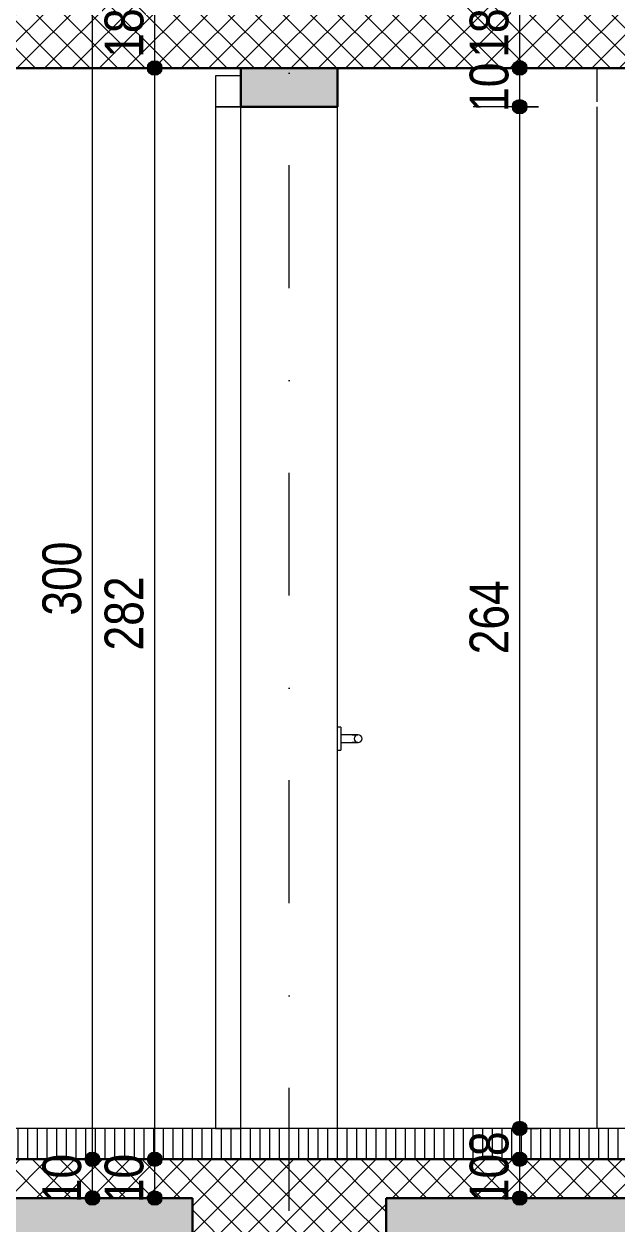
# Model space of a CAD drawing. Header units: centimetres. Extents: x -1889 to 51, y -191 to 807.
# Drawn here: x -1420.1 to -1267, y -16.7 to 293.4 of the extents above; entities that cross this region are included whole.
import ezdxf

# ---------------------------------------------------------------- set-up
doc = ezdxf.new("R2010")
doc.units = ezdxf.units.CM
doc.linetypes.add('Dash', pattern=[31.75, 15.875, -15.875])
doc.linetypes.add('Dash dot', pattern=[79.375, 31.75, -23.8125, 0, -23.8125])
for name, color, linetype, lineweight in [('A-ANNO-DIMS', 7, 'Continuous', 9), ('A-ANNO-DIMS-50', 7, 'Continuous', 9), ('A-DETL-GENF', 7, 'Continuous', 9), ('A-DOOR', 7, 'Continuous', 9), ('A-DOOR-FRAM', 7, 'Continuous', 15), ('A-FLOR-FNSH', 7, 'Continuous', 9), ('A-FLOR-LEVL', 7, 'Continuous', 9), ('A-FLOR-PATT', 7, 'Continuous', 9), ('A-WALL', 7, 'Continuous', 9), ('A-WALL-PATT', 7, 'Continuous', 9), ('S-COLS', 7, 'Continuous', 9), ('S-GRID', 7, 'Continuous', 9)]:
    doc.layers.add(name, color=color, linetype=linetype, lineweight=lineweight)
doc.layers.add('A-DETL', color=7, linetype='Continuous', lineweight=9, true_color=0x008000)
doc.styles.add('Arial Narrow', font='ARIALN.TTF', dxfattribs={"height": 10})
doc.dimstyles.new('TEC_DIM', dxfattribs={"dimscale": 30.48, "dimtxt": 10.23431, "dimasz": 0.492126, "dimexe": 0.393701, "dimexo": 0.246063, "dimgap": 0, "dimtad": 1, "dimdec": 0, "dimzin": 0, "dimdsep": 46, "dimtxsty": 'Arial Narrow', "dimblk1": 'DOTSMALL', "dimblk2": 'DOTSMALL', "dimsah": 1, "dimcen": 0.09, "dimazin": 0, "dimtfac": 1, "dimtdec": 4, "dimtix": 1, "dimtmove": 0, "dimatfit": 3, "dimfxl": 0, "dimtvp": 1, "dimtolj": 1, "dimtzin": 0, "dimarcsym": 0})
pattern_1 = [(45, (-1066.009, 333.896), (-3.535534, 3.535534), []), (135, (-1066.009, 333.896), (-3.535534, -3.535534), [])]

# ---------------------------------------------------------------- blocks, each defined once
blk = doc.blocks.new('TEC-DOOR-DBL - 145x200-2360308-3-3')
at = {"layer": 'A-DOOR'}
for p, q in [((-1338.34, 111.7), (-1339.14, 111.7)), ((-1338.34, 111.7), (-1338.34, 108.7)), ((-1335.34, 109.7), (-1338.34, 109.7)), ((-1338.34, 108.7), (-1338.34, 105.7)), ((-1339.14, 105.7), (-1338.34, 105.7)), ((-1338.34, 107.7), (-1335.34, 107.7))]:
    blk.add_line(p, q, dxfattribs=at)
at = {"layer": 'A-DOOR', "flags": 128}
for points in [[(-1334.97, 109.7), (-1335.03, 109.7), (-1335.09, 109.7), (-1335.15, 109.7), (-1335.21, 109.7), (-1335.27, 109.7), (-1335.33, 109.7), (-1335.34, 109.7)], [(-1335.34, 109.7), (-1335.28, 109.7), (-1335.22, 109.7), (-1335.16, 109.7), (-1335.1, 109.7), (-1335.05, 109.7), (-1334.99, 109.7), (-1334.93, 109.7), (-1334.87, 109.7), (-1334.82, 109.7), (-1334.76, 109.7), (-1334.7, 109.7), (-1334.65, 109.7), (-1334.6, 109.7), (-1334.55, 109.7), (-1334.5, 109.7), (-1334.45, 109.7), (-1334.4, 109.7), (-1334.35, 109.7), (-1334.31, 109.7), (-1334.27, 109.7), (-1334.23, 109.7), (-1334.19, 109.7), (-1334.15, 109.7), (-1334.11, 109.7), (-1334.08, 109.7), (-1334.05, 109.7), (-1334.02, 109.7), (-1333.99, 109.7), (-1333.97, 109.7), (-1333.95, 109.7)], [(-1333.94, 109.7), (-1333.96, 109.7), (-1333.99, 109.7), (-1334.01, 109.7), (-1334.04, 109.7), (-1334.07, 109.7), (-1334.11, 109.7), (-1334.14, 109.7), (-1334.18, 109.7), (-1334.22, 109.7), (-1334.26, 109.7), (-1334.3, 109.7), (-1334.34, 109.7), (-1334.39, 109.7), (-1334.43, 109.7), (-1334.48, 109.7), (-1334.53, 109.7), (-1334.58, 109.7), (-1334.64, 109.7), (-1334.69, 109.7), (-1334.74, 109.7), (-1334.8, 109.7), (-1334.86, 109.7), (-1334.91, 109.7)], [(-1335.34, 107.7), (-1335.28, 107.7), (-1335.22, 107.7), (-1335.16, 107.7), (-1335.1, 107.7), (-1335.05, 107.7), (-1334.99, 107.7), (-1334.93, 107.7), (-1334.87, 107.7), (-1334.82, 107.7), (-1334.76, 107.7), (-1334.7, 107.7), (-1334.65, 107.7), (-1334.6, 107.7), (-1334.55, 107.7), (-1334.5, 107.7), (-1334.45, 107.7), (-1334.4, 107.7), (-1334.35, 107.7), (-1334.31, 107.7), (-1334.27, 107.7), (-1334.23, 107.7), (-1334.19, 107.7), (-1334.15, 107.7), (-1334.11, 107.7), (-1334.08, 107.7), (-1334.05, 107.7), (-1334.02, 107.7), (-1333.99, 107.7), (-1333.97, 107.7), (-1333.95, 107.7)], [(-1333.94, 107.7), (-1333.96, 107.7), (-1333.99, 107.7), (-1334.01, 107.7), (-1334.04, 107.7), (-1334.07, 107.7), (-1334.11, 107.7), (-1334.14, 107.7), (-1334.18, 107.7), (-1334.22, 107.7), (-1334.26, 107.7), (-1334.3, 107.7), (-1334.34, 107.7), (-1334.39, 107.7), (-1334.43, 107.7), (-1334.48, 107.7), (-1334.53, 107.7), (-1334.58, 107.7), (-1334.64, 107.7), (-1334.69, 107.7), (-1334.74, 107.7), (-1334.8, 107.7), (-1334.86, 107.7), (-1334.91, 107.7), (-1334.97, 107.7), (-1335.03, 107.7), (-1335.09, 107.7), (-1335.15, 107.7), (-1335.21, 107.7), (-1335.27, 107.7), (-1335.33, 107.7), (-1335.34, 107.7)]]:
    blk.add_lwpolyline(points, dxfattribs=at)
at = {"layer": 'A-DOOR'}
for start, end in [(0, 180), (180, 0)]:
    blk.add_arc((-1333.84, 108.7), 1, start, end, dxfattribs=at)
blk = doc.blocks.new('TU SF 1 - Schiebetüre Aufgesetzt - ML - 885 x 2135-2435080-3-3')
at = {"layer": 'A-DOOR', "lineweight": 15}
for p, q in [((-1364.14, 272), (-1370.64, 272)), ((-1370.64, 272), (-1370.64, 8)), ((-1364.14, 8), (-1364.14, 272)), ((-1370.64, 8), (-1364.14, 8))]:
    blk.add_line(p, q, dxfattribs=at)
at = {"layer": 'A-DOOR-FRAM'}
for p, q in [((-1364.14, 280), (-1370.64, 280)), ((-1370.64, 280), (-1370.64, 272)), ((-1364.14, 272), (-1364.14, 280)), ((-1370.64, 272), (-1364.14, 272))]:
    blk.add_line(p, q, dxfattribs=at)
blk = doc.blocks.new('DIMBLOCK11-3-3')
at = {"layer": 'A-ANNO-DIMS-50', "transparency": 16777216}
h = blk.add_hatch(color=256, dxfattribs=at)
edge = h.paths.add_edge_path()
edge.add_arc((-1386.39, 0), 1.87, 0, 360)
h = blk.add_hatch(color=256, dxfattribs=at)
edge = h.paths.add_edge_path()
edge.add_arc((-1386.39, -10), 1.87, 0, 360)
for p, q in [((-1381.54, 0), (-1398.39, 0)), ((-1386.39, -10), (-1386.39, 0)), ((-1386.39, 0), (-1381.54, 0)), ((-1381.54, -10), (-1398.39, -10)), ((-1386.39, -10), (-1381.54, -10))]:
    blk.add_line(p, q, dxfattribs=at)
for centre in [(-1386.39, 0), (-1386.39, -10)]:
    blk.add_circle(centre, 1.87, dxfattribs=at)
at = {"layer": 'A-ANNO-DIMS-50', "color": 0, "transparency": 16777216, "insert": (-1399.32, -11.34), "char_height": 10, "width": 15.2053, "attachment_point": 1, "rotation": 90, "line_spacing_factor": 0.974696, "style": 'Arial Narrow'}
blk.add_mtext('10', dxfattribs=at)
blk = doc.blocks.new('_DotSmall')
at = {"color": 0, "linetype": 'ByBlock', "const_width": 0.5}
blk.add_lwpolyline([(-0.0625, 0, 1), (0.0625, 0, 1)], format="xyb", close=True, dxfattribs=at)
blk = doc.blocks.new('DIMBLOCK12-3-3')
at = {"layer": 'A-ANNO-DIMS-50', "transparency": 16777216}
h = blk.add_hatch(color=256, dxfattribs=at)
edge = h.paths.add_edge_path()
edge.add_arc((-1386.39, 282), 1.88, 0, 360)
h = blk.add_hatch(color=256, dxfattribs=at)
edge = h.paths.add_edge_path()
edge.add_arc((-1386.39, 0), 1.87, 0, 360)
for p, q in [((-1381.54, 282), (-1398.39, 282)), ((-1386.39, 0), (-1386.39, 282)), ((-1386.39, 282), (-1381.54, 282)), ((-1381.54, 0), (-1398.39, 0)), ((-1386.39, 0), (-1381.54, 0))]:
    blk.add_line(p, q, dxfattribs=at)
for centre, radius in [((-1386.39, 282), 1.88), ((-1386.39, 0), 1.87)]:
    blk.add_circle(centre, radius, dxfattribs=at)
at = {"layer": 'A-ANNO-DIMS-50', "color": 0, "transparency": 16777216, "insert": (-1399.32, 131.5), "char_height": 10, "width": 22.8079, "attachment_point": 1, "rotation": 90, "line_spacing_factor": 0.974696, "style": 'Arial Narrow'}
blk.add_mtext('282', dxfattribs=at)
blk = doc.blocks.new('DIMBLOCK13-3-3')
at = {"layer": 'A-ANNO-DIMS-50', "transparency": 16777216}
h = blk.add_hatch(color=256, dxfattribs=at)
edge = h.paths.add_edge_path()
edge.add_arc((-1386.39, 300), 1.88, 0, 360)
h = blk.add_hatch(color=256, dxfattribs=at)
edge = h.paths.add_edge_path()
edge.add_arc((-1386.39, 282), 1.88, 0, 360)
for p, q in [((-1381.54, 300), (-1398.39, 300)), ((-1386.39, 282), (-1386.39, 300)), ((-1386.39, 300), (-1381.54, 300)), ((-1381.54, 282), (-1398.39, 282)), ((-1386.39, 282), (-1381.54, 282))]:
    blk.add_line(p, q, dxfattribs=at)
for centre in [(-1386.39, 300), (-1386.39, 282)]:
    blk.add_circle(centre, 1.88, dxfattribs=at)
at = {"layer": 'A-ANNO-DIMS-50', "color": 0, "transparency": 16777216, "insert": (-1399.32, 284.66), "char_height": 10, "width": 15.2053, "attachment_point": 1, "rotation": 90, "line_spacing_factor": 0.974696, "style": 'Arial Narrow'}
blk.add_mtext('18', dxfattribs=at)
blk = doc.blocks.new('DIMBLOCK15-3-3')
at = {"layer": 'A-ANNO-DIMS-50', "transparency": 16777216}
h = blk.add_hatch(color=256, dxfattribs=at)
edge = h.paths.add_edge_path()
edge.add_arc((-1402.47, 0), 1.88, 0, 360)
h = blk.add_hatch(color=256, dxfattribs=at)
edge = h.paths.add_edge_path()
edge.add_arc((-1402.47, -10), 1.88, 0, 360)
for p, q in [((-1397.62, 0), (-1414.47, 0)), ((-1402.47, -10), (-1402.47, 0)), ((-1402.47, 0), (-1397.62, 0)), ((-1397.62, -10), (-1414.47, -10)), ((-1402.47, -10), (-1397.62, -10))]:
    blk.add_line(p, q, dxfattribs=at)
for centre in [(-1402.47, 0), (-1402.47, -10)]:
    blk.add_circle(centre, 1.88, dxfattribs=at)
at = {"layer": 'A-ANNO-DIMS-50', "color": 0, "transparency": 16777216, "insert": (-1415.39, -11.34), "char_height": 10, "width": 15.2053, "attachment_point": 1, "rotation": 90, "line_spacing_factor": 0.974696, "style": 'Arial Narrow'}
blk.add_mtext('10', dxfattribs=at)
blk = doc.blocks.new('DIMBLOCK16-3-3')
at = {"layer": 'A-ANNO-DIMS-50', "transparency": 16777216}
h = blk.add_hatch(color=256, dxfattribs=at)
edge = h.paths.add_edge_path()
edge.add_arc((-1402.47, 300), 1.88, 0, 360)
h = blk.add_hatch(color=256, dxfattribs=at)
edge = h.paths.add_edge_path()
edge.add_arc((-1402.47, 0), 1.88, 0, 360)
for p, q in [((-1397.62, 300), (-1414.47, 300)), ((-1402.47, 0), (-1402.47, 300)), ((-1402.47, 300), (-1397.62, 300)), ((-1397.62, 0), (-1414.47, 0)), ((-1402.47, 0), (-1397.62, 0))]:
    blk.add_line(p, q, dxfattribs=at)
for centre in [(-1402.47, 300), (-1402.47, 0)]:
    blk.add_circle(centre, 1.88, dxfattribs=at)
at = {"layer": 'A-ANNO-DIMS-50', "color": 0, "transparency": 16777216, "insert": (-1415.39, 140.5), "char_height": 10, "width": 22.8079, "attachment_point": 1, "rotation": 90, "line_spacing_factor": 0.974696, "style": 'Arial Narrow'}
blk.add_mtext('300', dxfattribs=at)
blk = doc.blocks.new('DIMBLOCK18-3-3')
at = {"layer": 'A-ANNO-DIMS-50', "transparency": 16777216}
h = blk.add_hatch(color=256, dxfattribs=at)
edge = h.paths.add_edge_path()
edge.add_arc((-1292.11, 0), 1.87, 0, 360)
h = blk.add_hatch(color=256, dxfattribs=at)
edge = h.paths.add_edge_path()
edge.add_arc((-1292.11, -10), 1.87, 0, 360)
for p, q in [((-1287.26, 0), (-1304.11, 0)), ((-1292.11, -10), (-1292.11, 0)), ((-1292.11, 0), (-1287.26, 0)), ((-1287.26, -10), (-1304.11, -10)), ((-1292.11, -10), (-1287.26, -10))]:
    blk.add_line(p, q, dxfattribs=at)
for centre in [(-1292.11, 0), (-1292.11, -10)]:
    blk.add_circle(centre, 1.87, dxfattribs=at)
at = {"layer": 'A-ANNO-DIMS-50', "color": 0, "transparency": 16777216, "insert": (-1305.03, -11.34), "char_height": 10, "width": 15.2053, "attachment_point": 1, "rotation": 90, "line_spacing_factor": 0.974696, "style": 'Arial Narrow'}
blk.add_mtext('10', dxfattribs=at)
blk = doc.blocks.new('DIMBLOCK19-3-3')
at = {"layer": 'A-ANNO-DIMS-50', "transparency": 16777216}
h = blk.add_hatch(color=256, dxfattribs=at)
edge = h.paths.add_edge_path()
edge.add_arc((-1292.11, 8), 1.87, 0, 360)
h = blk.add_hatch(color=256, dxfattribs=at)
edge = h.paths.add_edge_path()
edge.add_arc((-1292.11, 0), 1.87, 0, 360)
for p, q in [((-1287.26, 8), (-1304.11, 8)), ((-1292.11, 0), (-1292.11, 8)), ((-1292.11, 8), (-1287.26, 8)), ((-1287.26, 0), (-1304.11, 0)), ((-1292.11, 0), (-1287.26, 0))]:
    blk.add_line(p, q, dxfattribs=at)
for centre in [(-1292.11, 8), (-1292.11, 0)]:
    blk.add_circle(centre, 1.87, dxfattribs=at)
at = {"layer": 'A-ANNO-DIMS-50', "color": 0, "transparency": 16777216, "insert": (-1305.03, 0.83), "char_height": 10, "width": 7.6026, "attachment_point": 1, "rotation": 90, "line_spacing_factor": 0.974696, "style": 'Arial Narrow'}
blk.add_mtext('\\fArial Narrow|b0|i0|c204|p34|;8', dxfattribs=at)
blk = doc.blocks.new('DIMBLOCK20-3-3')
at = {"layer": 'A-ANNO-DIMS-50', "transparency": 16777216}
h = blk.add_hatch(color=256, dxfattribs=at)
edge = h.paths.add_edge_path()
edge.add_arc((-1292.11, 272), 1.88, 0, 360)
h = blk.add_hatch(color=256, dxfattribs=at)
edge = h.paths.add_edge_path()
edge.add_arc((-1292.11, 8), 1.87, 0, 360)
for p, q in [((-1287.26, 272), (-1304.11, 272)), ((-1292.11, 8), (-1292.11, 272)), ((-1292.11, 272), (-1287.26, 272)), ((-1287.26, 8), (-1304.11, 8)), ((-1292.11, 8), (-1287.26, 8))]:
    blk.add_line(p, q, dxfattribs=at)
for centre, radius in [((-1292.11, 272), 1.88), ((-1292.11, 8), 1.87)]:
    blk.add_circle(centre, radius, dxfattribs=at)
at = {"layer": 'A-ANNO-DIMS-50', "color": 0, "transparency": 16777216, "insert": (-1305.03, 130.5), "char_height": 10, "width": 22.8079, "attachment_point": 1, "rotation": 90, "line_spacing_factor": 0.974696, "style": 'Arial Narrow'}
blk.add_mtext('264', dxfattribs=at)
blk = doc.blocks.new('DIMBLOCK21-3-3')
at = {"layer": 'A-ANNO-DIMS-50', "transparency": 16777216}
h = blk.add_hatch(color=256, dxfattribs=at)
edge = h.paths.add_edge_path()
edge.add_arc((-1292.11, 282), 1.88, 0, 360)
h = blk.add_hatch(color=256, dxfattribs=at)
edge = h.paths.add_edge_path()
edge.add_arc((-1292.11, 272), 1.88, 0, 360)
for p, q in [((-1287.26, 282), (-1304.11, 282)), ((-1292.11, 272), (-1292.11, 282)), ((-1292.11, 282), (-1287.26, 282)), ((-1287.26, 272), (-1304.11, 272)), ((-1292.11, 272), (-1287.26, 272))]:
    blk.add_line(p, q, dxfattribs=at)
for centre in [(-1292.11, 282), (-1292.11, 272)]:
    blk.add_circle(centre, 1.88, dxfattribs=at)
at = {"layer": 'A-ANNO-DIMS-50', "color": 0, "transparency": 16777216, "insert": (-1305.03, 270.66), "char_height": 10, "width": 15.2053, "attachment_point": 1, "rotation": 90, "line_spacing_factor": 0.974696, "style": 'Arial Narrow'}
blk.add_mtext('10', dxfattribs=at)
blk = doc.blocks.new('DIMBLOCK22-3-3')
at = {"layer": 'A-ANNO-DIMS-50', "transparency": 16777216}
h = blk.add_hatch(color=256, dxfattribs=at)
edge = h.paths.add_edge_path()
edge.add_arc((-1292.11, 300), 1.88, 0, 360)
h = blk.add_hatch(color=256, dxfattribs=at)
edge = h.paths.add_edge_path()
edge.add_arc((-1292.11, 282), 1.88, 0, 360)
for p, q in [((-1287.26, 300), (-1304.11, 300)), ((-1292.11, 282), (-1292.11, 300)), ((-1292.11, 300), (-1287.26, 300)), ((-1287.26, 282), (-1304.11, 282)), ((-1292.11, 282), (-1287.26, 282))]:
    blk.add_line(p, q, dxfattribs=at)
for centre in [(-1292.11, 300), (-1292.11, 282)]:
    blk.add_circle(centre, 1.88, dxfattribs=at)
at = {"layer": 'A-ANNO-DIMS-50', "color": 0, "transparency": 16777216, "insert": (-1305.03, 284.66), "char_height": 10, "width": 15.2053, "attachment_point": 1, "rotation": 90, "line_spacing_factor": 0.974696, "style": 'Arial Narrow'}
blk.add_mtext('18', dxfattribs=at)

msp = doc.modelspace()

# ---------------------------------------------------------------- hatches: boundary and pattern name
at = {"layer": 'A-DETL-GENF'}
h = msp.add_hatch(dxfattribs=at)
h.set_pattern_fill('FP1_8', color=256, style=0, pattern_type=2)
h.set_pattern_definition([(0, (-1066.009, 333.896), (19.05, 19.05), [19.05, -19.05]), (0, (-1066.009, 341.04), (19.05, 19.05), [19.05, -19.05]), (0, (-1066.009, 348.184), (19.05, 19.05), [19.05, -19.05]), (90, (-1063.628, 350.565), (-19.05, 19.05), [19.05, -19.05]), (90, (-1056.484, 350.565), (-19.05, 19.05), [19.05, -19.05]), (90, (-1049.341, 350.565), (-19.05, 19.05), [19.05, -19.05])])
h.paths.add_polyline_path([(-1058.8, -117.58), (-735.73, -117.58), (-735.73, -114.5), (-734.14, -114.5), (-734.14, -10), (-1326.64, -10), (-1326.64, -114.5), (-1325.36, -114.5), (-1325.36, -117.58), (-1177.37, -117.58)])
h.paths.add_polyline_path([(-1798.04, -117.58), (-1785.73, -117.58), (-1785.73, -114.5), (-1784.14, -114.5), (-1784.14, -100), (-1799.14, -100), (-1799.14, 0), (-1888.81, 0), (-1888.81, -117.58), (-1824.78, -117.58)])
h.paths.add_polyline_path([(8.35, -117.58), (8.35, 0), (-209.14, 0), (-209.14, -100), (-224.14, -100), (-224.14, -114.5), (-222.86, -114.5), (-222.86, -117.58), (-110.22, -117.58)])
h.paths.add_polyline_path([(-1732.86, -117.58), (-1378.23, -117.58), (-1378.23, -114.5), (-1376.64, -114.5), (-1376.64, -10), (-1734.14, -10), (-1734.14, -114.5), (-1732.86, -114.5), (-1732.86, -117.04)])
h.paths.add_polyline_path([(-280.47, -117.58), (-275.73, -117.58), (-275.73, -114.5), (-274.14, -114.5), (-274.14, -10), (-684.14, -10), (-684.14, -114.5), (-682.86, -114.5), (-682.86, -117.58), (-347.37, -117.58)])
at = {"layer": 'A-FLOR-PATT'}
h = msp.add_hatch(dxfattribs=at)
h.set_pattern_fill('FP1_6', color=256, style=0, pattern_type=2)
h.set_pattern_definition(pattern_1)
h.paths.add_polyline_path([(-169.14, 282), (-144.14, 282), (-144.14, 300), (-1784.14, 300), (-1784.14, 282), (-169.51, 282)])
at = {"layer": 'A-FLOR-PATT', "true_color": 0x787878}
h = msp.add_hatch(dxfattribs=at)
h.set_pattern_fill('FP1_4', color=8, style=0, pattern_type=2)
h.set_pattern_definition([(270, (-1004.143, 8), (2.5, 2e-16), [])])
h.paths.add_polyline_path([(-249.14, 0), (-249.14, 8), (-684.14, 8), (-684.14, 0), (-258.44, 0)])
h.paths.add_polyline_path([(-1710.95, 0), (-709.14, 0), (-709.14, 8), (-1759.14, 8), (-1759.14, 0)])
at = {"layer": 'A-FLOR-PATT'}
h = msp.add_hatch(dxfattribs=at)
h.set_pattern_fill('FP1_6', color=256, style=0, pattern_type=2)
h.set_pattern_definition(pattern_1)
h.paths.add_polyline_path([(-1784.14, -10), (-224.14, -10), (-224.14, 0), (-1784.14, 0), (-1784.14, -1.66)])
at = {"layer": 'A-WALL-PATT', "true_color": 0x808080}
msp.add_hatch(color=8, dxfattribs=at).paths.add_polyline_path([(-1355.23, 272), (-1339.14, 272), (-1339.14, 282), (-1364.14, 282), (-1364.14, 272)])
at = {"layer": 'A-WALL-PATT'}
h = msp.add_hatch(dxfattribs=at)
h.set_pattern_fill('FP1_6', color=256, style=0, pattern_type=2)
h.set_pattern_definition(pattern_1)
h.paths.add_polyline_path([(-1349.74, -117.04), (-1347.83, -114.5), (-1326.64, -114.5), (-1326.64, -10), (-1376.64, -10), (-1376.64, -114.5), (-1355.45, -114.5), (-1353.55, -111.96), (-1351.64, -114.5)])

# ---------------------------------------------------------------- linework, layer by layer
at = {"layer": 'A-DETL', "color": 7, "lineweight": 30}
for p, q in [((-1364.14, 282), (-1339.14, 282)), ((-1376.64, 0), (-1784.14, 0)), ((-1376.64, -10), (-1734.14, -10)), ((-1376.64, -114.5), (-1376.64, -10)), ((-734.14, -10), (-1326.64, -10)), ((-1326.64, -10), (-1326.64, -114.5))]:
    msp.add_line(p, q, dxfattribs=at)
at = {"layer": 'A-FLOR-FNSH', "lineweight": 30}
for p, q in [((-1759.14, 282), (-1364.14, 282)), ((-1339.14, 282), (-709.14, 282)), ((-1376.64, 0), (-709.14, 0))]:
    msp.add_line(p, q, dxfattribs=at)
at = {"layer": 'A-FLOR-FNSH'}
msp.add_line((-788.71, 8), (-1759.14, 8), dxfattribs=at)
at = {"layer": 'A-FLOR-LEVL', "linetype": 'Dash'}
msp.add_line((-1881.56, 0), (-17.46, 0), dxfattribs=at)
at = {"layer": 'A-WALL', "lineweight": 30}
for p, q in [((-1364.14, 282), (-1364.14, 272)), ((-1339.14, 272), (-1339.14, 282)), ((-1364.14, 272), (-1339.14, 272))]:
    msp.add_line(p, q, dxfattribs=at)
at = {"layer": 'A-WALL'}
for p, q in [((-1272.14, 273.25), (-1272.14, 282)), ((-1339.14, 8), (-1339.14, 272)), ((-1272.14, 8), (-1272.14, 272))]:
    msp.add_line(p, q, dxfattribs=at)
at = {"layer": 'S-COLS'}
msp.add_line((-1339.14, 8), (-1339.14, 272), dxfattribs=at)
at = {"layer": 'S-GRID', "color": 1, "linetype": 'Dash dot', "lineweight": 18, "true_color": 0xff0000}
msp.add_line((-1351.64, -92.75), (-1351.64, 652.09), dxfattribs=at)

# ---------------------------------------------------------------- block references
at = {"layer": 'A-DOOR', "lineweight": 15}
msp.add_blockref('TU SF 1 - Schiebetüre Aufgesetzt - ML - 885 x 2135-2435080-3-3', (0, 0), dxfattribs=at)
at = {"layer": 'A-DOOR'}
msp.add_blockref('TEC-DOOR-DBL - 145x200-2360308-3-3', (0, 0), dxfattribs=at)

# ---------------------------------------------------------------- dimensions: what is measured, and where the dimension line sits
at = {"layer": 'A-ANNO-DIMS'}
for base, p1, p2, override, picture, middle in [((-1402.47, 300), (-1405.12, 0), (-1405.12, 300), {"dimpost": '<>', "dimfxl": 300}, 'DIMBLOCK16-3-3', (-1407.57, 150)), ((-1386.39, 300), (-1389.04, 282), (-1389.04, 300), {"dimpost": '<>', "dimfxl": 18}, 'DIMBLOCK13-3-3', (-1391.5, 291)), ((-1292.11, 300), (-1294.76, 282), (-1294.76, 300), {"dimpost": '<>', "dimfxl": 18}, 'DIMBLOCK22-3-3', (-1297.22, 291)), ((-1292.11, 282), (-1294.76, 272), (-1294.76, 282), {"dimpost": '<>', "dimfxl": 10}, 'DIMBLOCK21-3-3', (-1297.22, 277)), ((-1386.39, 282), (-1389.04, 0), (-1389.04, 282), {"dimpost": '<>', "dimfxl": 282}, 'DIMBLOCK12-3-3', (-1391.5, 141)), ((-1292.11, 272), (-1294.76, 8), (-1294.76, 272), {"dimpost": '<>', "dimfxl": 264}, 'DIMBLOCK20-3-3', (-1297.22, 140)), ((-1292.11, 8), (-1294.76, 0), (-1294.76, 8), {"dimpost": '<>', "dimfxl": 8}, 'DIMBLOCK19-3-3', (-1297.22, 4)), ((-1402.47, 0), (-1405.12, -10), (-1405.12, 0), {"dimpost": '<>', "dimfxl": 10}, 'DIMBLOCK15-3-3', (-1407.57, -5)), ((-1386.39, 0), (-1389.04, -10), (-1389.04, 0), {"dimpost": '<>', "dimfxl": 10}, 'DIMBLOCK11-3-3', (-1391.5, -5)), ((-1292.11, 0), (-1294.76, -10), (-1294.76, 0), {"dimpost": '<>', "dimfxl": 10}, 'DIMBLOCK18-3-3', (-1297.22, -5))]:
    dim = msp.add_linear_dim(base=base, p1=p1, p2=p2, angle=90, dimstyle='TEC_DIM', override=override, dxfattribs=at)
    dim.commit()
    dim.dimension.update_dxf_attribs({"geometry": picture, "text_midpoint": middle})

doc.saveas('drawing.dxf')
